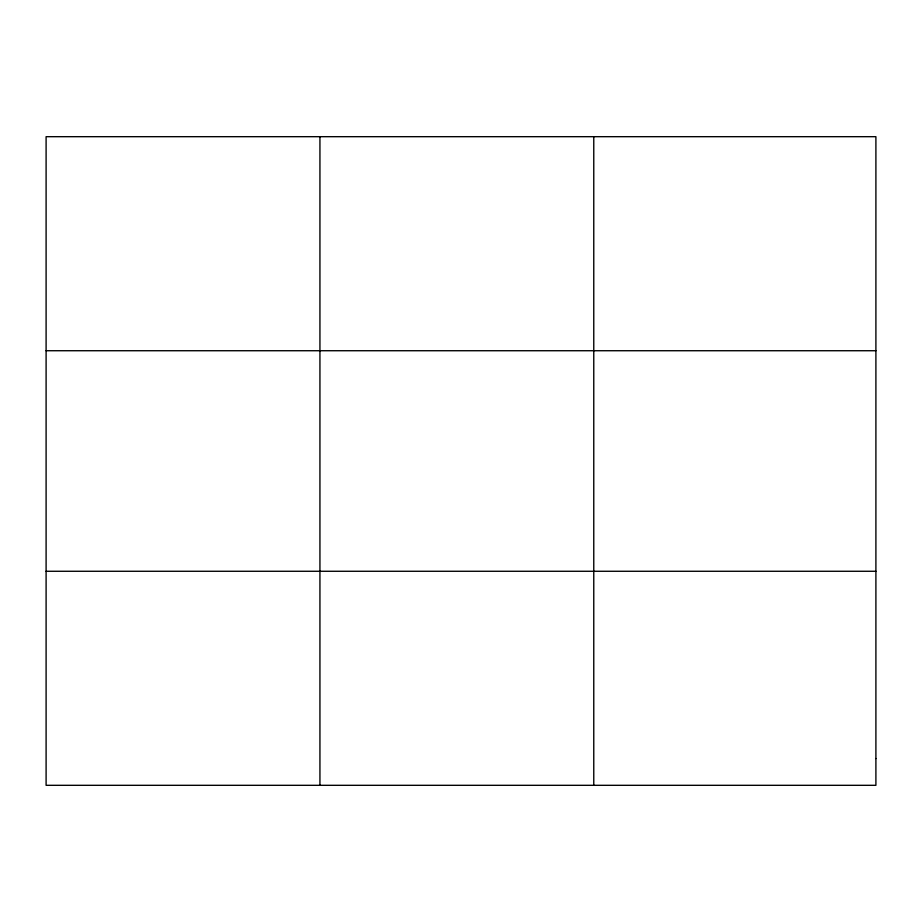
<?xml version="1.0" encoding="UTF-8"?>
<svg xmlns="http://www.w3.org/2000/svg" width="922" height="922" viewBox="0 0 922 922"><rect width="100%" height="100%" fill="white"/><g stroke="black" fill="none" stroke-linecap="round" stroke-linejoin="round"><path stroke-width="1.38" d="M319.934 136.686L319.934 785.313M593.768 136.686L593.768 785.313M46.1 350.729L875.9 350.729M46.1 571.271L875.9 571.271M875.9 758.552L875.9 785.313L46.1 785.313L46.1 136.686L875.9 136.686L875.9 758.552"/></g></svg>
